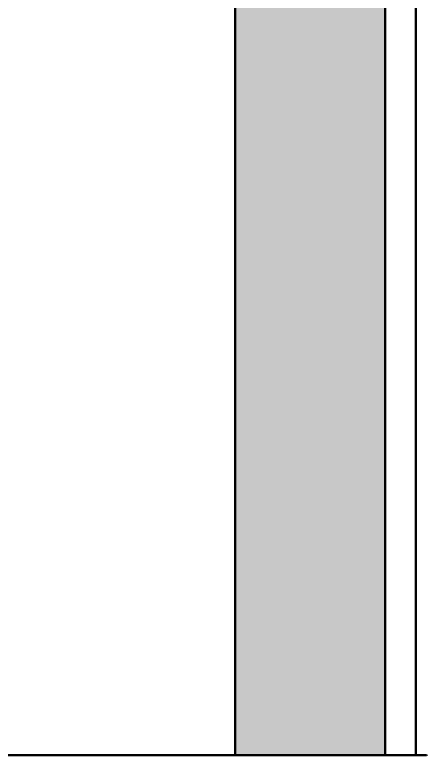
# Model space of a CAD drawing. Header units: millimetres. Extents: x -46169 to 237885, y -84465 to 18123.
# Drawn here: x 172473 to 172854, y -84333 to -83639 of the extents above; entities that cross this region are included whole.
import ezdxf

# ---------------------------------------------------------------- set-up
doc = ezdxf.new("R2010")
doc.units = ezdxf.units.MM
doc.header["$MEASUREMENT"] = 0
doc.linetypes.add('Wipeout_Contour', pattern=[1000, 0, -1000])
doc.layers.add('0_Pen_No__85', color=8, linetype='Continuous', lineweight=20)
for name, color, linetype in [('New_A-20-M_Floor_Slab', 7, 'Continuous'), ('New_A-25-M_Wall_Int', 7, 'Continuous'), ('New_A-35-M_FFE_Sanitary', 7, 'Continuous')]:
    doc.layers.add(name, color=color, linetype=linetype)
for name, color, linetype, lineweight, true_color in [('New_A-20-M_Floor_Slab_Pen_No__29', 7, 'Continuous', 50, 0x2a2a2a), ('New_A-25-M_Wall_Int_Pen_No__107', 7, 'Continuous', 15, 0xa6a6a6), ('New_A-25-M_Wall_Int_Pen_No__27', 7, 'Continuous', 50, 0x2a2a2a), ('New_A-35-M_FFE_Sanitary_Pen_No__211', 7, 'Continuous', 13, 0xebf6ff), ('New_A-35-M_FFE_Sanitary_Pen_No__27', 7, 'Continuous', 50, 0x2a2a2a)]:
    doc.layers.add(name, color=color, linetype=linetype, lineweight=lineweight, true_color=true_color)

# ---------------------------------------------------------------- blocks, each defined once
blk = doc.blocks.new('Section Elem_187_3', base_point=(129666.67, -84332.61))
at = {"layer": 'New_A-25-M_Wall_Int_Pen_No__27', "linetype": 'Continuous'}
blk.add_line((172679.36, -81932.61), (172679.36, -84332.61), dxfattribs=at)
at = {"color": 254, "linetype": 'Wipeout_Contour', "lineweight": 0, "ltscale": 767165.425524}
blk.add_wipeout([(172819.98, -84332.61), (172848.79, -84332.61), (172848.79, -81932.61), (172819.98, -81932.61)], dxfattribs=at).dxf.layer = 'New_A-25-M_Wall_Int'
at = {"layer": 'New_A-25-M_Wall_Int_Pen_No__107', "linetype": 'Continuous', "lineweight": 0, "true_color": 0xd2d2d2}
blk.add_hatch(color=254, dxfattribs=at).paths.add_polyline_path([(172679.36, -81932.61), (172679.36, -84332.61), (172819.98, -84332.61), (172819.98, -81932.61)])
at = {"layer": 'New_A-25-M_Wall_Int_Pen_No__27', "linetype": 'Continuous'}
blk.add_line((172819.98, -81932.61), (172819.98, -84332.61), dxfattribs=at)
blk = doc.blocks.new('Section Elem_243_3', base_point=(129666.67, -84332.61))
at = {"layer": 'New_A-35-M_FFE_Sanitary_Pen_No__211', "linetype": 'Continuous'}
h = blk.add_hatch(dxfattribs=at)
h.set_pattern_fill('Plaster_0003', color=256, style=0, pattern_type=2)
h.set_pattern_definition([(0, (129666.675, -84332.61), (0, 86.60254), [0, -50]), (0, (129691.675, -84289.305), (0, 86.60254), [0, -50])])
h.paths.add_polyline_path([(172858.84, -81932.61), (172848.79, -81932.61), (172848.79, -84332.61), (172858.84, -84332.61)])
at = {"layer": 'New_A-35-M_FFE_Sanitary_Pen_No__27', "linetype": 'Continuous'}
blk.add_line((172848.79, -81932.61), (172848.79, -84332.61), dxfattribs=at)
blk = doc.blocks.new('Section Elem_259_3', base_point=(129666.67, -84332.61))
at = {"layer": 'New_A-20-M_Floor_Slab_Pen_No__29', "linetype": 'Continuous'}
for p, q in [((169226.29, -84332.61), (172679.36, -84332.61)), ((172679.36, -84332.61), (172819.98, -84332.61)), ((172819.98, -84332.61), (172848.79, -84332.61)), ((172848.79, -84332.61), (172858.84, -84332.61))]:
    blk.add_line(p, q, dxfattribs=at)
blk = doc.blocks.new('I-06 Lecture Theatre Elevation_STORY_MARKER', base_point=(129666.67, -84332.61))
at = {"layer": '0_Pen_No__85', "linetype": 'Continuous'}
blk.add_line((164194, -84332.61), (177009.41, -84332.61), dxfattribs=at)

msp = doc.modelspace()

# ---------------------------------------------------------------- block references
at = {"layer": 'New_A-25-M_Wall_Int'}
msp.add_blockref('Section Elem_187_3', (129666.67, -84332.61), dxfattribs=at)

# ---------------------------------------------------------------- next in the draw order: block references
at = {"layer": 'New_A-35-M_FFE_Sanitary'}
msp.add_blockref('Section Elem_243_3', (129666.67, -84332.61), dxfattribs=at)

# ---------------------------------------------------------------- next in the draw order: block references
at = {"linetype": 'Continuous', "lineweight": 0}
msp.add_blockref('I-06 Lecture Theatre Elevation_STORY_MARKER', (129666.67, -84332.61), dxfattribs=at)
at = {"layer": 'New_A-20-M_Floor_Slab'}
msp.add_blockref('Section Elem_259_3', (129666.67, -84332.61), dxfattribs=at)

doc.saveas('drawing.dxf')
